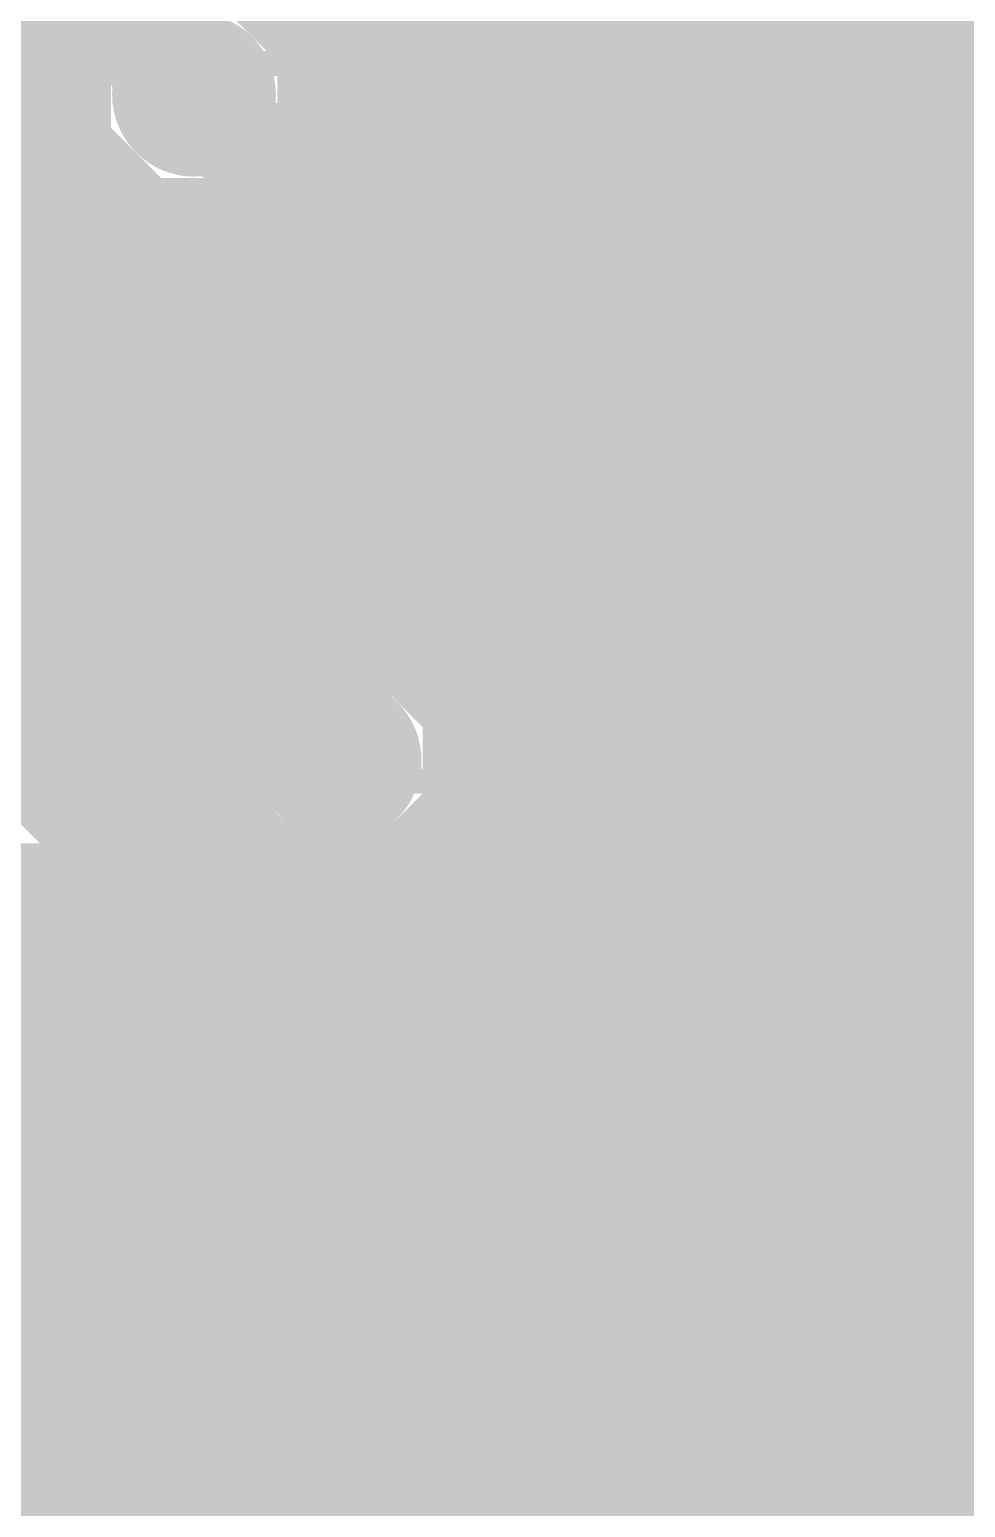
# Model space of a CAD drawing. Extents: x -6 to 196, y -52 to 46.
# Drawn here: x 76.21 to 81.93, y 24.01 to 33.04 of the extents above; entities that cross this region are included whole.
import ezdxf

# ---------------------------------------------------------------- set-up
doc = ezdxf.new("R2010")
doc.units = 0
doc.header["$MEASUREMENT"] = 0
doc.layers.get('0').update_dxf_attribs({"linetype": 'CONTINUOUS'})
for name, color, linetype in [('22-304-1_BOT', 7, 'CONTINUOUS'), ('22-304-1_DRD', 7, 'CONTINUOUS'), ('22-304-1_GND', 6, 'CONTINUOUS'), ('22-304-1_IN1', 4, 'CONTINUOUS'), ('22-304-1_SMT', 5, 'CONTINUOUS'), ('22-304-1_SPT', 10, 'CONTINUOUS'), ('22-304-1_SST', 14, 'CONTINUOUS'), ('22-304-1_TOP', 9, 'CONTINUOUS'), ('THRUHOLE_TAP', 13, 'CONTINUOUS')]:
    doc.layers.add(name, color=color, linetype=linetype)

# ---------------------------------------------------------------- blocks, each defined once
blk = doc.blocks.new('ROUND_57')
at = {"const_width": 0.35052}
blk.add_lwpolyline([(-0.17526, 0, 1), (0.17526, 0, 1)], format="xyb", close=True, dxfattribs=at)
blk = doc.blocks.new('ROUND_83')
at = {"const_width": 0.50038}
blk.add_lwpolyline([(-0.25019, 0, 1), (0.25019, 0, 1)], format="xyb", close=True, dxfattribs=at)
blk = doc.blocks.new('ROUND_85')
at = {"const_width": 0.0635}
blk.add_lwpolyline([(-0.03175, 0, 1), (0.03175, 0, 1)], format="xyb", close=True, dxfattribs=at)
blk = doc.blocks.new('RECTANGLE_5')
blk.add_solid([(0.4826, 0.4064), (0.4826, -0.4064), (-0.4826, 0.4064), (-0.4826, -0.4064)])
blk = doc.blocks.new('RECTANGLE_32')
blk.add_solid([(0.635, 0.508), (0.635, -0.508), (-0.635, 0.508), (-0.635, -0.508)])
blk = doc.blocks.new('OBLONG_34')
at = {"const_width": 0.65024}
blk.add_lwpolyline([(0.50038, 0), (-0.50038, 0)], dxfattribs=at)
at = {"const_width": 0.32512}
for points in [[(-0.66294, 0, 1), (-0.33782, 0, 1)], [(0.33782, 0, 1), (0.66294, 0, 1)]]:
    blk.add_lwpolyline(points, format="xyb", close=True, dxfattribs=at)
blk = doc.blocks.new('ROUND_88')
at = {"const_width": 0.10033}
blk.add_lwpolyline([(-0.050164, 0, 1), (0.050164, 0, 1)], format="xyb", close=True, dxfattribs=at)

msp = doc.modelspace()

# ---------------------------------------------------------------- linework, layer by layer
at = {"layer": '22-304-1_BOT'}
for points, const_width in [([(79.5528, 42.8752), (79.5528, 2.95402)], 0.254), ([(79.7814, 42.6466), (79.7814, 2.72542)], 0.254), ([(80.01, 42.418), (80.01, 2.28854)], 0.254), ([(80.2386, 42.1894), (80.2386, -4.064)], 0.254), ([(80.4672, 41.9608), (80.4672, -4.064)], 0.254), ([(80.6958, 41.7322), (80.6958, -4.064)], 0.254), ([(80.9244, 41.5036), (80.9244, -4.064)], 0.254), ([(81.153, 41.275), (81.153, -4.064)], 0.254), ([(81.3816, 41.0464), (81.3816, -4.064)], 0.254), ([(81.6102, 40.8178), (81.6102, -4.064)], 0.254), ([(81.8388, 40.5892), (81.8388, -4.064)], 0.254), ([(79.3242, 38.89502), (79.3242, 3.09626)], 0.254), ([(79.0956, 38.36162), (79.0956, 3.18262)], 0.254), ([(78.867, 37.98824), (78.867, 3.2258)], 0.254), ([(78.6384, 37.69614), (78.6384, 32.11068)], 0.254), ([(78.4098, 37.45738), (78.4098, 32.35706)], 0.254), ([(78.1812, 37.25926), (78.1812, 32.58566)], 0.254), ([(77.9526, 37.09162), (77.9526, 32.81426)], 0.254), ([(77.724, 36.95192), (77.724, 33.08604)], 0.254), ([(76.3524, 36.51504), (76.3524, 29.22016)], 0.254), ([(76.581, 36.54552), (76.581, 32.87268)], 0.254), ([(76.1238, 36.4998), (76.1238, 29.22016)], 0.254), ([(76.62418, 32.9692), (63.6651, 32.9692)], 0.254), ([(89.4588, 32.9692), (77.80528, 32.9692)], 0.254), ([(77.81798, 32.94888), (78.55458, 32.21228)], 0.254), ([(78.105, 28.575), (78.105, 31.75), (77.216, 32.639)], 0.635), ([(76.54798, 32.7406), (21.844, 32.7406)], 0.254), ([(89.6874, 32.7406), (78.02626, 32.7406)], 0.254), ([(76.55052, 32.512), (21.844, 32.512)], 0.254), ([(89.916, 32.512), (78.25486, 32.512)], 0.254), ([(76.581, 32.40532), (76.581, 29.22016)], 0.254), ([(76.63942, 32.2834), (21.844, 32.2834)], 0.254), ([(90.1446, 32.2834), (78.48346, 32.2834)], 0.254), ([(76.8096, 32.09798), (76.8096, 29.22016)], 0.254), ([(76.87564, 32.0548), (21.844, 32.0548)], 0.254), ([(76.90612, 32.03702), (77.45984, 31.4833)], 0.254), ([(90.3732, 32.0548), (78.67142, 32.0548)], 0.254), ([(77.11694, 31.8262), (21.844, 31.8262)], 0.254), ([(77.0382, 31.90494), (77.0382, 29.22016)], 0.254), ([(90.6018, 31.8262), (78.74508, 31.8262)], 0.254), ([(78.75016, 31.75), (78.75016, 28.78074)], 0.254), ([(77.2668, 31.67634), (77.2668, 29.22016)], 0.254), ([(77.34554, 31.5976), (21.844, 31.5976)], 0.254), ([(90.8304, 31.5976), (78.75016, 31.5976)], 0.254), ([(77.45984, 31.4833), (77.45984, 29.22016)], 0.254), ([(77.45984, 31.369), (21.844, 31.369)], 0.254), ([(91.059, 31.369), (78.75016, 31.369)], 0.254), ([(77.45984, 31.1404), (17.145, 31.1404)], 0.254), ([(91.2876, 31.1404), (78.75016, 31.1404)], 0.254), ([(77.45984, 30.9118), (17.145, 30.9118)], 0.254), ([(91.5162, 30.9118), (78.75016, 30.9118)], 0.254), ([(77.45984, 30.6832), (17.145, 30.6832)], 0.254), ([(91.7448, 30.6832), (78.75016, 30.6832)], 0.254), ([(77.45984, 30.4546), (17.145, 30.4546)], 0.254), ([(91.9734, 30.4546), (78.75016, 30.4546)], 0.254), ([(77.45984, 30.226), (17.145, 30.226)], 0.254), ([(92.202, 30.226), (78.75016, 30.226)], 0.254), ([(77.45984, 29.9974), (17.145, 29.9974)], 0.254), ([(92.4306, 29.9974), (78.75016, 29.9974)], 0.254), ([(77.45984, 29.7688), (17.145, 29.7688)], 0.254), ([(92.6592, 29.7688), (78.75016, 29.7688)], 0.254), ([(77.45984, 29.5402), (17.145, 29.5402)], 0.254), ([(92.8878, 29.5402), (78.75016, 29.5402)], 0.254), ([(77.45984, 29.3116), (17.145, 29.3116)], 0.254), ([(93.1164, 29.3116), (78.75016, 29.3116)], 0.254), ([(77.45984, 29.22016), (73.35774, 29.22016)], 0.254), ([(77.45984, 29.22016), (73.35774, 29.22016)], 0.254), ([(93.345, 29.083), (78.75016, 29.083)], 0.254), ([(93.5736, 28.8544), (78.75016, 28.8544)], 0.254), ([(78.105, 28.575), (73.152, 28.575), (62.357, 28.575)], 0.635), ([(78.105, 28.575), (73.152, 28.575)], 0.635), ([(93.8022, 28.6258), (78.7781, 28.6258)], 0.254), ([(94.0308, 28.3972), (78.75778, 28.3972)], 0.254), ([(78.6384, 28.15844), (78.6384, 3.22834)], 0.254), ([(94.2594, 28.1686), (78.64602, 28.1686)], 0.254), ([(77.87132, 27.94), (73.38568, 27.94)], 0.254), ([(94.488, 27.94), (78.33868, 27.94)], 0.254), ([(78.4098, 27.97048), (78.4098, 3.19024)], 0.254), ([(77.89926, 27.92984), (73.35774, 27.92984)], 0.254), ([(77.89926, 27.92984), (73.35774, 27.92984)], 0.254), ([(76.1238, 27.92984), (76.1238, 3.22834)], 0.254), ([(76.3524, 27.92984), (76.3524, 3.22326)], 0.254), ([(76.581, 27.92984), (76.581, 3.175)], 0.254), ([(76.8096, 27.92984), (76.8096, 3.08356)], 0.254), ([(77.0382, 27.92984), (77.0382, 2.9337)], 0.254), ([(77.2668, 27.92984), (77.2668, 2.6924)], 0.254), ([(77.4954, 27.92984), (77.4954, 2.36474)], 0.254), ([(77.724, 27.92984), (77.724, 2.75844)], 0.254), ([(77.9526, 27.9146), (77.9526, 2.9718)], 0.254), ([(78.1812, 27.9019), (78.1812, 3.10896)], 0.254), ([(94.7166, 27.7114), (56.5785, 27.7114)], 0.254), ([(94.9452, 27.4828), (56.73852, 27.4828)], 0.254), ([(95.1738, 27.2542), (56.8198, 27.2542)], 0.254), ([(95.4024, 27.0256), (56.84012, 27.0256)], 0.254), ([(95.631, 26.797), (56.8071, 26.797)], 0.254), ([(95.8596, 26.5684), (56.71058, 26.5684)], 0.254), ([(96.0882, 26.3398), (56.5277, 26.3398)], 0.254), ([(96.3168, 26.1112), (56.52516, 26.1112)], 0.254), ([(96.5454, 25.8826), (74.76744, 25.8826)], 0.254), ([(96.774, 25.654), (74.92238, 25.654)], 0.254), ([(97.0026, 25.4254), (74.97064, 25.4254)], 0.254), ([(97.2312, 25.1968), (74.94016, 25.1968)], 0.254), ([(97.4598, 24.9682), (74.8157, 24.9682)], 0.254), ([(97.6884, 24.7396), (74.44232, 24.7396)], 0.254), ([(97.917, 24.511), (56.52516, 24.511)], 0.254), ([(98.1456, 24.2824), (56.52516, 24.2824)], 0.254), ([(98.3742, 24.0538), (56.52516, 24.0538)], 0.254)]:
    msp.add_lwpolyline(points, dxfattribs=dict(at, const_width=const_width))
at = {"layer": '22-304-1_BOT', "const_width": 0.254}
for points in [[(77.216, 33.31464, 0.4142136), (76.54036, 32.639)], [(77.81798, 32.94888, 0.2809096), (77.216, 33.31718)], [(76.54036, 32.639, 0.2809092), (76.90612, 32.03702)], [(78.75016, 31.75, 0.1989124), (78.5612, 32.2062)], [(78.78064, 28.575, 0.0773289), (78.7487, 28.78027)], [(78.105, 27.89936, 0.4142136), (78.78064, 28.575)], [(77.89926, 27.92984, 0.0773293), (78.105, 27.89783)]]:
    msp.add_lwpolyline(points, format="xyb", dxfattribs=at)
at = {"layer": '22-304-1_DRD', "const_width": 0.254}
for points in [[(76.962, 33.274), (76.581, 32.893)], [(77.851, 32.893), (77.47, 33.274)], [(76.581, 32.893), (76.581, 32.385)], [(77.851, 32.385), (77.851, 32.893)], [(76.581, 32.385), (76.962, 32.004)], [(77.47, 32.004), (77.851, 32.385)], [(79.629, 32.131), (79.248, 31.75)], [(79.629, 32.131), (79.248, 31.75)], [(80.137, 32.131), (79.629, 32.131)], [(80.137, 32.131), (79.629, 32.131)], [(80.518, 31.75), (80.137, 32.131)], [(80.518, 31.75), (80.137, 32.131)], [(76.962, 32.004), (77.47, 32.004)], [(79.248, 31.75), (79.248, 31.242)], [(79.248, 31.75), (79.248, 31.242)], [(80.518, 31.242), (80.518, 31.75)], [(80.518, 31.242), (80.518, 31.75)], [(79.248, 31.242), (79.629, 30.861)], [(79.248, 31.242), (79.629, 30.861)], [(80.137, 30.861), (80.518, 31.242)], [(80.137, 30.861), (80.518, 31.242)], [(79.629, 30.861), (80.137, 30.861)], [(79.629, 30.861), (80.137, 30.861)], [(77.851, 29.21), (77.47, 28.829)], [(77.851, 29.21), (77.47, 28.829)], [(77.851, 29.21), (77.47, 28.829)], [(78.359, 29.21), (77.851, 29.21)], [(78.359, 29.21), (77.851, 29.21)], [(78.359, 29.21), (77.851, 29.21)], [(78.74, 28.829), (78.359, 29.21)], [(78.74, 28.829), (78.359, 29.21)], [(78.74, 28.829), (78.359, 29.21)], [(77.47, 28.829), (77.47, 28.321)], [(77.47, 28.829), (77.47, 28.321)], [(77.47, 28.829), (77.47, 28.321)], [(78.74, 28.321), (78.74, 28.829)], [(78.74, 28.321), (78.74, 28.829)], [(78.74, 28.321), (78.74, 28.829)], [(77.47, 28.321), (77.851, 27.94)], [(77.47, 28.321), (77.851, 27.94)], [(77.47, 28.321), (77.851, 27.94)], [(78.359, 27.94), (78.74, 28.321)], [(78.359, 27.94), (78.74, 28.321)], [(78.359, 27.94), (78.74, 28.321)], [(77.851, 27.94), (78.359, 27.94)], [(77.851, 27.94), (78.359, 27.94)], [(77.851, 27.94), (78.359, 27.94)]]:
    msp.add_lwpolyline(points, dxfattribs=at)
at = {"layer": '22-304-1_IN1'}
for points, const_width in [([(78.1304, 43.688), (78.1304, 29.25064)], 0.254), ([(78.359, 43.561), (78.359, 29.20238)], 0.254), ([(78.5876, 43.3324), (78.5876, 29.04744)], 0.254), ([(78.8162, 43.1038), (78.8162, 26.035)], 0.254), ([(79.0448, 42.8752), (79.0448, 26.035)], 0.254), ([(79.2734, 42.6466), (79.2734, 31.7881)], 0.254), ([(79.502, 42.418), (79.502, 32.0548)], 0.254), ([(79.7306, 42.1894), (79.7306, 32.15386)], 0.254), ([(79.9592, 41.9608), (79.9592, 32.16656)], 0.254), ([(80.1878, 41.7322), (80.1878, 32.10052)], 0.254), ([(80.4164, 41.5036), (80.4164, 31.91256)], 0.254), ([(80.645, 41.275), (80.645, 26.035)], 0.254), ([(80.8736, 41.0464), (80.8736, 26.035)], 0.254), ([(81.1022, 40.8178), (81.1022, 26.035)], 0.254), ([(81.3308, 40.5892), (81.3308, 26.035)], 0.254), ([(81.5594, 40.3606), (81.5594, 26.035)], 0.254), ([(81.788, 40.132), (81.788, 26.035)], 0.254), ([(82.0166, 39.9034), (82.0166, 26.035)], 0.254), ([(77.9018, 39.69258), (77.9018, 29.22016)], 0.254), ([(77.6732, 39.04488), (77.6732, 33.13684)], 0.254), ([(76.7588, 38.22954), (76.7588, 33.13684)], 0.254), ([(76.5302, 38.14826), (76.5302, 27.9908)], 0.254), ([(76.3016, 38.09746), (76.3016, 28.2194)], 0.254), ([(20.32, 33.655), (20.955, 34.29), (24.892, 34.29), (26.035, 33.147), (48.768, 33.147), (52.451, 29.464), (56.388, 29.464), (58.166, 27.686), (74.676, 27.686), (77.851, 24.511), (96.901, 24.511), (100.584, 20.828), (184.15, 20.828), (185.42, 19.558), (185.42, 3.175), (187.24118, 1.34874), (187.325, 1.34874)], 0.635), ([(14.605, 33.147), (15.621, 32.131), (48.514, 32.131), (52.07, 28.575), (56.007, 28.575), (57.785, 26.797), (74.295, 26.797), (77.47, 23.622), (96.52, 23.622), (100.203, 19.939), (183.769, 19.939), (184.531, 19.177), (184.531, 0.3556)], 0.635), ([(76.74102, 33.1216), (66.07302, 33.1216)], 0.254), ([(82.67446, 33.1216), (77.68844, 33.1216)], 0.254), ([(76.58862, 32.893), (66.06794, 32.893)], 0.254), ([(82.63636, 32.893), (77.84338, 32.893)], 0.254), ([(76.54036, 32.6644), (65.97904, 32.6644)], 0.254), ([(82.67446, 32.6644), (77.89164, 32.6644)], 0.254), ([(76.57084, 32.4358), (65.74536, 32.4358)], 0.254), ([(82.81416, 32.4358), (77.86116, 32.4358)], 0.254), ([(72.263, 32.258), (78.486, 26.035)], 0.254), ([(76.6953, 32.2072), (72.3138, 32.2072)], 0.254), ([(87.249, 32.2072), (77.7367, 32.2072)], 0.254), ([(76.7588, 32.14116), (76.7588, 27.7622)], 0.254), ([(77.6732, 32.14116), (77.6732, 29.0957)], 0.254), ([(76.9874, 32.00146), (76.9874, 27.5336)], 0.254), ([(77.4446, 32.00146), (77.4446, 28.72232)], 0.254), ([(77.06868, 31.9786), (72.5424, 31.9786)], 0.254), ([(77.216, 31.96336), (77.216, 27.305)], 0.254), ([(79.40802, 31.9786), (77.36332, 31.9786)], 0.254), ([(87.249, 31.9786), (80.35544, 31.9786)], 0.254), ([(72.07504, 31.80334), (78.16596, 25.71496)], 0.254), ([(79.25562, 31.75), (72.771, 31.75)], 0.254), ([(87.249, 31.75), (80.51038, 31.75)], 0.254), ([(79.20736, 31.5214), (72.9996, 31.5214)], 0.254), ([(87.249, 31.5214), (80.55864, 31.5214)], 0.254), ([(79.23784, 31.2928), (73.2282, 31.2928)], 0.254), ([(87.249, 31.2928), (80.52816, 31.2928)], 0.254), ([(79.2734, 31.20136), (79.2734, 26.035)], 0.254), ([(79.3623, 31.0642), (73.4568, 31.0642)], 0.254), ([(86.08568, 31.0642), (80.4037, 31.0642)], 0.254), ([(80.4164, 31.07944), (80.4164, 26.035)], 0.254), ([(79.502, 30.9372), (79.502, 26.035)], 0.254), ([(79.73568, 30.8356), (73.6854, 30.8356)], 0.254), ([(79.7306, 30.8356), (79.7306, 26.035)], 0.254), ([(85.7123, 30.8356), (80.03032, 30.8356)], 0.254), ([(80.1878, 30.89148), (80.1878, 26.035)], 0.254), ([(79.9592, 30.8229), (79.9592, 26.035)], 0.254), ([(85.58784, 30.607), (73.914, 30.607)], 0.254), ([(85.55736, 30.3784), (74.1426, 30.3784)], 0.254), ([(85.60562, 30.1498), (74.3712, 30.1498)], 0.254), ([(85.75802, 29.9212), (74.5998, 29.9212)], 0.254), ([(87.249, 29.6926), (74.8284, 29.6926)], 0.254), ([(87.249, 29.464), (75.057, 29.464)], 0.254), ([(77.95768, 29.2354), (75.2856, 29.2354)], 0.254), ([(83.03768, 29.2354), (78.25232, 29.2354)], 0.254), ([(77.5843, 29.0068), (75.5142, 29.0068)], 0.254), ([(82.6643, 29.0068), (78.6257, 29.0068)], 0.254), ([(77.45984, 28.7782), (75.7428, 28.7782)], 0.254), ([(82.53984, 28.7782), (78.75016, 28.7782)], 0.254), ([(77.42936, 28.5496), (75.9714, 28.5496)], 0.254), ([(82.50936, 28.5496), (78.78064, 28.5496)], 0.254), ([(77.4446, 28.42768), (77.4446, 27.0764)], 0.254), ([(77.47762, 28.321), (76.2, 28.321)], 0.254), ([(82.55762, 28.321), (78.73238, 28.321)], 0.254), ([(75.13066, 28.14066), (78.1177, 25.15616)], 0.254), ([(77.63002, 28.0924), (76.4286, 28.0924)], 0.254), ([(77.6732, 28.0543), (77.6732, 26.8478)], 0.254), ([(82.71002, 28.0924), (78.57744, 28.0924)], 0.254), ([(78.5876, 28.10002), (78.5876, 26.035)], 0.254), ([(78.359, 27.94762), (78.359, 26.162)], 0.254), ([(84.74964, 27.8638), (76.6572, 27.8638)], 0.254), ([(77.9018, 27.92984), (77.9018, 26.6192)], 0.254), ([(78.1304, 27.89936), (78.1304, 26.3906)], 0.254), ([(76.16698, 27.7114), (75.56246, 27.7114)], 0.254), ([(76.3016, 27.57678), (76.3016, 26.97226)], 0.254), ([(87.249, 27.6352), (76.8858, 27.6352)], 0.254), ([(76.39558, 27.4828), (75.79106, 27.4828)], 0.254), ([(87.249, 27.4066), (77.1144, 27.4066)], 0.254), ([(76.5302, 27.34818), (76.5302, 26.74366)], 0.254), ([(76.62418, 27.2542), (76.01966, 27.2542)], 0.254), ([(87.249, 27.178), (77.343, 27.178)], 0.254), ([(76.7588, 27.11958), (76.7588, 26.51506)], 0.254), ([(76.85278, 27.0256), (76.24826, 27.0256)], 0.254), ([(87.249, 26.9494), (77.5716, 26.9494)], 0.254), ([(76.9874, 26.89098), (76.9874, 26.28646)], 0.254), ([(77.08138, 26.797), (76.47686, 26.797)], 0.254), ([(87.249, 26.7208), (77.8002, 26.7208)], 0.254), ([(77.216, 26.66238), (77.216, 26.05786)], 0.254), ([(77.30998, 26.5684), (76.70546, 26.5684)], 0.254), ([(87.249, 26.4922), (78.0288, 26.4922)], 0.254), ([(77.4446, 26.43378), (77.4446, 25.82926)], 0.254), ([(77.53858, 26.3398), (76.93406, 26.3398)], 0.254), ([(87.249, 26.2636), (78.2574, 26.2636)], 0.254), ([(77.6732, 26.20518), (77.6732, 25.60066)], 0.254), ([(77.76718, 26.1112), (77.16266, 26.1112)], 0.254), ([(77.9018, 25.97658), (77.9018, 25.37206)], 0.254), ([(87.249, 26.035), (78.486, 26.035)], 0.254), ([(77.99578, 25.8826), (77.39126, 25.8826)], 0.254), ([(78.1304, 25.74798), (78.1304, 25.15616)], 0.254), ([(78.23962, 25.654), (77.61986, 25.654)], 0.254), ([(78.359, 25.59812), (78.359, 25.15616)], 0.254), ([(87.249, 25.58034), (78.486, 25.58034)], 0.254), ([(78.5876, 25.58034), (78.5876, 25.15616)], 0.254), ([(78.8162, 25.58034), (78.8162, 25.15616)], 0.254), ([(79.0448, 25.58034), (79.0448, 25.15616)], 0.254), ([(79.2734, 25.58034), (79.2734, 25.15616)], 0.254), ([(79.502, 25.58034), (79.502, 25.15616)], 0.254), ([(79.7306, 25.58034), (79.7306, 25.15616)], 0.254), ([(79.9592, 25.58034), (79.9592, 25.15616)], 0.254), ([(80.1878, 25.58034), (80.1878, 25.15616)], 0.254), ([(80.4164, 25.58034), (80.4164, 25.15616)], 0.254), ([(80.645, 25.58034), (80.645, 25.15616)], 0.254), ([(80.8736, 25.58034), (80.8736, 25.15616)], 0.254), ([(81.1022, 25.58034), (81.1022, 25.15616)], 0.254), ([(81.3308, 25.58034), (81.3308, 25.15616)], 0.254), ([(81.5594, 25.58034), (81.5594, 25.15616)], 0.254), ([(81.788, 25.58034), (81.788, 25.15616)], 0.254), ([(82.0166, 25.58034), (82.0166, 25.15616)], 0.254), ([(96.3676, 25.4254), (77.84846, 25.4254)], 0.254), ([(96.5962, 25.1968), (78.07706, 25.1968)], 0.254), ([(96.63684, 25.15616), (78.1177, 25.15616)], 0.254)]:
    msp.add_lwpolyline(points, dxfattribs=dict(at, const_width=const_width))
at = {"layer": '22-304-1_IN1', "const_width": 0.254}
for points in [[(77.216, 33.31464, 0.4142136), (76.54036, 32.639)], [(77.89164, 32.639, 0.4142136), (77.216, 33.31464)], [(76.54036, 32.639, 0.4142136), (77.216, 31.96336)], [(77.216, 31.96336, 0.4142136), (77.89164, 32.639)], [(79.883, 32.17164, 0.4142136), (79.20736, 31.496)], [(80.55864, 31.496, 0.4142136), (79.883, 32.17164)], [(79.20736, 31.496, 0.4142136), (79.883, 30.82036)], [(79.883, 30.82036, 0.4142136), (80.55864, 31.496)], [(78.105, 29.25064, 0.4142136), (77.42936, 28.575)], [(78.78064, 28.575, 0.4142136), (78.105, 29.25064)], [(77.42936, 28.575, 0.4142136), (78.105, 27.89936)], [(78.105, 27.89936, 0.4142136), (78.78064, 28.575)], [(78.16596, 25.71496, 0.1989124), (78.486, 25.5824)]]:
    msp.add_lwpolyline(points, format="xyb", dxfattribs=at)
at = {"layer": '22-304-1_SST', "const_width": 0.1524}
for points in [[(77.2795, 35.7505), (77.2795, 32.8295), (78.9178, 32.8295), (78.9178, 35.7505), (77.2795, 35.7505)], [(82.1055, 32.8295), (82.1055, 35.7505), (80.4672, 35.7505), (80.4672, 32.8295), (82.1055, 32.8295)], [(82.296, 28.448), (82.296, 32.512), (77.724, 32.512), (77.724, 30.734), (77.978, 30.48), (77.724, 30.226), (77.724, 28.448), (82.296, 28.448)], [(77.2795, 28.1305), (77.2795, 25.2095), (78.9178, 25.2095), (78.9178, 28.1305), (77.2795, 28.1305)], [(79.35214, 28.10002), (79.18196, 28.0416), (79.18196, 27.80538), (79.35214, 27.74442), (79.51978, 27.62758), (80.02778, 27.62758), (80.19796, 27.686), (80.19796, 28.0416), (80.02778, 28.10002), (79.35214, 28.10002)], [(80.4545, 28.1305), (80.4545, 25.2095), (82.0928, 25.2095), (82.0928, 28.1305), (80.4545, 28.1305)], [(79.51978, 27.8638), (79.18196, 27.62758)], [(79.18196, 26.90622), (79.18196, 27.14498)], [(79.18196, 27.0256), (80.19796, 27.0256), (80.02778, 27.14498)], [(78.0034, 24.69134), (78.0034, 24.33574), (78.17358, 24.21636), (78.34376, 24.21636), (78.5114, 24.33574), (78.5114, 24.69134), (77.4954, 24.69134)], [(81.3054, 24.69134), (81.3054, 24.33574), (81.47558, 24.21636), (81.64576, 24.21636), (81.8134, 24.33574), (81.8134, 24.69134), (80.7974, 24.69134)], [(78.0034, 24.39416), (77.4954, 24.21636)], [(81.3054, 24.39416), (80.7974, 24.21636)]]:
    msp.add_lwpolyline(points, dxfattribs=at)
at = {"layer": '22-304-1_TOP'}
for points, const_width in [([(75.565, 31.115), (77.216, 31.115), (78.74, 32.639), (82.042, 32.639), (83.693, 34.29), (86.106, 34.29), (100.203, 20.193), (125.73, 20.193), (127, 18.923), (127, 18.796)], 0.2032), ([(77.216, 32.639), (76.2, 33.655), (75.565, 33.655)], 0.635), ([(78.9178, 32.20974), (78.02118, 31.31566)], 0.254), ([(80.19034, 32.1818), (78.88732, 32.1818)], 0.254), ([(80.19034, 32.20974), (78.9178, 32.20974)], 0.254), ([(78.9686, 32.20974), (78.9686, 31.31566)], 0.254), ([(79.1972, 32.20974), (79.1972, 31.31566)], 0.254), ([(79.4258, 32.20974), (79.4258, 31.31566)], 0.254), ([(79.6544, 32.20974), (79.6544, 31.31566)], 0.254), ([(79.883, 32.20974), (79.883, 28.02636)], 0.254), ([(80.1116, 32.20974), (80.1116, 28.02636)], 0.254), ([(80.19034, 32.20974), (80.19034, 30.66034)], 0.254), ([(78.74, 32.03194), (78.74, 31.31566)], 0.254), ([(80.19034, 31.9532), (78.65872, 31.9532)], 0.254), ([(78.5114, 31.80334), (78.5114, 31.31566)], 0.254), ([(80.19034, 31.7246), (78.43012, 31.7246)], 0.254), ([(78.2828, 31.57474), (78.2828, 31.31566)], 0.254), ([(80.19034, 31.496), (78.20152, 31.496)], 0.254), ([(79.883, 31.496), (81.153, 31.496)], 0.2032), ([(79.883, 31.496), (81.153, 31.496)], 0.2032), ([(80.19034, 31.496), (81.153, 31.496)], 0.254), ([(82.11566, 31.496), (81.153, 31.496)], 0.254), ([(81.153, 30.66034), (81.153, 31.496)], 0.254), ([(79.82966, 31.31566), (78.02118, 31.31566)], 0.254), ([(78.0542, 31.34614), (78.0542, 31.31566)], 0.254), ([(79.82966, 31.31566), (79.82966, 29.64434)], 0.254), ([(77.90434, 31.19882), (77.52334, 30.81528)], 0.254), ([(77.90434, 31.19882), (77.90434, 30.2514)], 0.254), ([(80.19034, 31.2674), (79.82966, 31.2674)], 0.254), ([(77.8256, 31.11754), (77.8256, 30.17012)], 0.254), ([(77.90434, 31.0388), (77.74432, 31.0388)], 0.254), ([(80.19034, 31.0388), (79.82966, 31.0388)], 0.254), ([(77.597, 30.88894), (77.597, 29.94152)], 0.254), ([(77.90434, 30.8102), (77.51572, 30.8102)], 0.254), ([(80.19034, 30.8102), (79.82966, 30.8102)], 0.254), ([(77.216, 30.68574), (76.5556, 30.68574)], 0.254), ([(76.6826, 30.68574), (76.6826, 29.02712)], 0.254), ([(76.9112, 30.68574), (76.9112, 29.25572)], 0.254), ([(77.1398, 30.68574), (77.1398, 29.48432)], 0.254), ([(77.3684, 30.71368), (77.3684, 29.71292)], 0.254), ([(82.11566, 30.66034), (80.19034, 30.66034)], 0.254), ([(80.3402, 30.66034), (80.3402, 30.29966)], 0.254), ([(80.5688, 30.66034), (80.5688, 30.29966)], 0.254), ([(80.7974, 30.66034), (80.7974, 30.29966)], 0.254), ([(81.026, 30.66034), (81.026, 30.29966)], 0.254), ([(81.2546, 30.66034), (81.2546, 30.29966)], 0.254), ([(81.4832, 30.66034), (81.4832, 30.29966)], 0.254), ([(81.7118, 30.66034), (81.7118, 30.29966)], 0.254), ([(82.29854, 30.70606), (81.8896, 30.29966)], 0.254), ([(81.9404, 30.66034), (81.9404, 30.34792)], 0.254), ([(77.90434, 30.5816), (76.43876, 30.5816)], 0.254), ([(76.454, 30.59176), (76.454, 29.35224)], 0.254), ([(82.17154, 30.5816), (79.82966, 30.5816)], 0.254), ([(76.2254, 30.48254), (76.2254, 29.35224)], 0.254), ([(75.5396, 28.575), (76.835, 28.575), (78.74, 30.48), (78.867, 30.48)], 0.2032), ([(81.153, 29.464), (81.661, 29.464), (82.6008, 30.4038), (83.185, 30.4038)], 0.2032), ([(77.90434, 30.353), (73.58126, 30.353)], 0.254), ([(81.94294, 30.353), (79.82966, 30.353)], 0.254), ([(80.19034, 30.29966), (80.19034, 28.62834)], 0.254), ([(81.8896, 30.29966), (80.19034, 30.29966)], 0.254), ([(77.90434, 30.2514), (76.6572, 29.00426)], 0.254), ([(77.77734, 30.1244), (73.58126, 30.1244)], 0.254), ([(80.19034, 30.1244), (79.82966, 30.1244)], 0.254), ([(77.54874, 29.8958), (73.58126, 29.8958)], 0.254), ([(80.19034, 29.8958), (79.82966, 29.8958)], 0.254), ([(77.32014, 29.6672), (73.58126, 29.6672)], 0.254), ([(80.19034, 29.6672), (79.82966, 29.6672)], 0.254), ([(78.5114, 29.64434), (78.1177, 29.25064)], 0.254), ([(79.82966, 29.64434), (78.5114, 29.64434)], 0.254), ([(78.5114, 29.64434), (78.5114, 29.11602)], 0.254), ([(78.74, 29.64434), (78.74, 28.80868)], 0.254), ([(78.9686, 29.64434), (78.9686, 28.02636)], 0.254), ([(79.1972, 29.64434), (79.1972, 28.02636)], 0.254), ([(79.4258, 29.64434), (79.4258, 28.02636)], 0.254), ([(79.6544, 29.64434), (79.6544, 28.02636)], 0.254), ([(77.09154, 29.4386), (73.58126, 29.4386)], 0.254), ([(78.2828, 29.41574), (78.2828, 29.22778)], 0.254), ([(80.19034, 29.4386), (78.30312, 29.4386)], 0.254), ([(76.5175, 29.35224), (74.56424, 29.35224)], 0.254), ([(76.5175, 29.35224), (76.5175, 29.00426)], 0.254), ([(76.86294, 29.21), (76.5175, 29.21)], 0.254), ([(80.19034, 29.21), (78.33868, 29.21)], 0.254), ([(76.6572, 29.00426), (76.5175, 29.00426)], 0.254), ([(80.19034, 28.9814), (78.64602, 28.9814)], 0.254), ([(78.105, 27.3812), (78.105, 28.575)], 0.635), ([(78.105, 27.3812), (78.105, 28.575)], 0.635), ([(78.105, 27.3812), (78.105, 28.575)], 0.635), ([(80.19034, 28.7528), (78.75778, 28.7528)], 0.254), ([(82.11566, 28.62834), (80.19034, 28.62834)], 0.254), ([(80.3402, 28.62834), (80.3402, 28.02636)], 0.254), ([(80.5688, 28.62834), (80.5688, 28.11526)], 0.254), ([(80.7974, 28.62834), (80.7974, 28.11526)], 0.254), ([(81.026, 28.62834), (81.026, 28.11526)], 0.254), ([(81.2546, 28.62834), (81.2546, 28.11526)], 0.254), ([(81.4832, 28.62834), (81.4832, 28.11526)], 0.254), ([(81.7118, 28.62834), (81.7118, 28.11526)], 0.254), ([(81.9404, 28.62834), (81.9404, 28.11526)], 0.254), ([(90.62974, 28.5242), (78.7781, 28.5242)], 0.254), ([(78.74, 28.34132), (78.74, 28.11526)], 0.254), ([(78.75016, 28.36926), (78.75016, 28.11526)], 0.254), ([(78.75016, 28.36926), (78.75016, 28.11526)], 0.254), ([(78.75016, 28.36926), (78.75016, 28.11526)], 0.254), ([(90.85834, 28.2956), (78.75016, 28.2956)], 0.254), ([(78.91526, 28.11526), (78.75016, 28.11526)], 0.254), ([(78.91526, 28.11526), (78.91526, 28.02636)], 0.254), ([(80.46974, 28.067), (78.91526, 28.067)], 0.254), ([(80.46974, 28.02636), (78.91526, 28.02636)], 0.254), ([(82.09026, 28.11526), (80.46974, 28.11526)], 0.254), ([(80.46974, 28.11526), (80.46974, 28.02636)], 0.254), ([(81.28, 27.3812), (78.105, 27.3812)], 0.635), ([(78.105, 25.9588), (77.5462, 25.9588), (76.2, 27.305), (75.5396, 27.305)], 0.2032), ([(78.91526, 26.73604), (78.91526, 26.69286)], 0.254), ([(80.46974, 26.73604), (78.91526, 26.73604)], 0.254), ([(80.46974, 26.6954), (78.91526, 26.6954)], 0.254), ([(78.91526, 26.69286), (78.91526, 26.64714)], 0.254), ([(78.9686, 26.73604), (78.9686, 24.55926)], 0.254), ([(79.1972, 26.73604), (79.1972, 24.55926)], 0.254), ([(79.4258, 26.73604), (79.4258, 24.55926)], 0.254), ([(79.6544, 26.73604), (79.6544, 24.55926)], 0.254), ([(79.883, 26.73604), (79.883, 24.55926)], 0.254), ([(80.1116, 26.73604), (80.1116, 24.55926)], 0.254), ([(80.3402, 26.73604), (80.3402, 24.55926)], 0.254), ([(80.46974, 26.73604), (80.46974, 26.69286)], 0.254), ([(80.46974, 26.69286), (80.46974, 26.64714)], 0.254), ([(78.91526, 26.64714), (78.91526, 25.22474)], 0.254), ([(80.46974, 26.64714), (80.46974, 25.22474)], 0.254), ([(85.09, 25.9588), (84.9122, 25.9588), (84.201, 26.67), (82.042, 26.67), (81.3308, 25.9588), (81.28, 25.9588)], 0.2032), ([(76.37018, 26.52776), (74.56424, 26.52776)], 0.254), ([(76.2254, 26.52776), (76.2254, 26.17724)], 0.254), ([(76.37018, 26.52776), (77.23886, 25.66162)], 0.254), ([(76.43114, 26.4668), (71.16826, 26.4668)], 0.254), ([(76.454, 26.44394), (76.454, 26.17724)], 0.254), ([(80.46974, 26.4668), (78.91526, 26.4668)], 0.254), ([(76.65974, 26.2382), (71.16826, 26.2382)], 0.254), ([(80.46974, 26.2382), (78.91526, 26.2382)], 0.254), ([(76.51496, 26.17724), (74.56424, 26.17724), (74.56424, 26.01976)], 0.254), ([(76.51496, 26.17724), (76.51496, 24.90724)], 0.254), ([(76.6826, 26.21534), (76.6826, 24.55926)], 0.254), ([(76.88834, 26.0096), (76.51496, 26.0096)], 0.254), ([(76.9112, 25.98674), (76.9112, 24.55926)], 0.254), ([(80.46974, 26.0096), (78.91526, 26.0096)], 0.254), ([(75.5396, 24.13), (81.28, 24.13), (83.1088, 25.9588), (83.185, 25.9588)], 0.2032), ([(77.11694, 25.781), (76.51496, 25.781)], 0.254), ([(80.46974, 25.781), (78.91526, 25.781)], 0.254), ([(77.1398, 25.75814), (77.1398, 24.55926)], 0.254), ([(77.29474, 25.61082), (77.29474, 25.22474)], 0.254), ([(77.29474, 25.5524), (76.51496, 25.5524)], 0.254), ([(80.46974, 25.5524), (78.91526, 25.5524)], 0.254), ([(77.29474, 25.3238), (76.51496, 25.3238)], 0.254), ([(80.46974, 25.3238), (78.91526, 25.3238)], 0.254), ([(78.91526, 25.22474), (77.29474, 25.22474)], 0.254), ([(77.3684, 25.22474), (77.3684, 24.55926)], 0.254), ([(77.597, 25.22474), (77.597, 24.55926)], 0.254), ([(77.8256, 25.22474), (77.8256, 24.55926)], 0.254), ([(78.0542, 25.22474), (78.0542, 24.55926)], 0.254), ([(78.2828, 25.22474), (78.2828, 24.55926)], 0.254), ([(78.5114, 25.22474), (78.5114, 24.55926)], 0.254), ([(78.74, 25.22474), (78.74, 24.55926)], 0.254), ([(81.77022, 25.22474), (80.46974, 25.22474)], 0.254), ([(80.5688, 25.22474), (80.5688, 24.55926)], 0.254), ([(80.7974, 25.22474), (80.7974, 24.55926)], 0.254), ([(81.026, 25.22474), (81.026, 24.55926)], 0.254), ([(81.77022, 25.22474), (81.1022, 24.55926)], 0.254), ([(81.2546, 25.22474), (81.2546, 24.70912)], 0.254), ([(81.4832, 25.22474), (81.4832, 24.93772)], 0.254), ([(81.7118, 25.22474), (81.7118, 25.16632)], 0.254), ([(81.63814, 25.0952), (76.51496, 25.0952)], 0.254), ([(76.51496, 24.90724), (76.51496, 24.62276)], 0.254), ([(81.40954, 24.8666), (76.51496, 24.8666)], 0.254), ([(81.18094, 24.638), (76.51496, 24.638)], 0.254), ([(76.51496, 24.62276), (76.51496, 24.55926)], 0.254), ([(81.1022, 24.55926), (76.51496, 24.55926)], 0.254)]:
    msp.add_lwpolyline(points, dxfattribs=dict(at, const_width=const_width))
at = {"layer": '22-304-1_TOP', "const_width": 0.254}
for points in [[(77.216, 30.68574, 0.1989115), (77.51953, 30.81147)], [(76.06538, 30.46476, 0.2161751), (76.55458, 30.68663)], [(78.78064, 28.575, 0.4087189), (78.1177, 29.25064)], [(78.75016, 28.36926, 0.0773293), (78.78217, 28.575)], [(77.24394, 25.65654, 0.0399326), (77.29583, 25.61233)], [(77.24394, 25.65654, 0.0399326), (77.29583, 25.61233)]]:
    msp.add_lwpolyline(points, format="xyb", dxfattribs=at)

# ---------------------------------------------------------------- block references
at = {"layer": '22-304-1_BOT'}
for p in [(77.216, 32.639), (79.883, 31.496), (78.105, 28.575)]:
    msp.add_blockref('ROUND_57', p, dxfattribs=at)
at = {"layer": '22-304-1_GND'}
for name, p in [('ROUND_83', (77.216, 32.639)), ('ROUND_85', (79.883, 31.496)), ('ROUND_83', (78.105, 28.575))]:
    msp.add_blockref(name, p, dxfattribs=at)
at = {"layer": '22-304-1_IN1'}
for p in [(77.216, 32.639), (79.883, 31.496), (78.105, 28.575)]:
    msp.add_blockref('ROUND_57', p, dxfattribs=at)
at = {"layer": '22-304-1_SMT'}
for name, p in [('OBLONG_34', (75.565, 32.385)), ('RECTANGLE_32', (81.153, 31.496)), ('OBLONG_34', (75.565, 31.115)), ('RECTANGLE_32', (78.867, 30.48)), ('RECTANGLE_32', (81.153, 29.464)), ('RECTANGLE_5', (78.105, 27.3812)), ('RECTANGLE_5', (81.28, 27.3812)), ('RECTANGLE_5', (78.105, 25.9588)), ('RECTANGLE_5', (81.28, 25.9588))]:
    msp.add_blockref(name, p, dxfattribs=at)
at = {"layer": '22-304-1_SPT'}
for name, p in [('OBLONG_34', (75.565, 32.385)), ('RECTANGLE_32', (81.153, 31.496)), ('OBLONG_34', (75.565, 31.115)), ('RECTANGLE_32', (78.867, 30.48)), ('RECTANGLE_32', (81.153, 29.464)), ('RECTANGLE_5', (78.105, 27.3812)), ('RECTANGLE_5', (81.28, 27.3812)), ('RECTANGLE_5', (78.105, 25.9588)), ('RECTANGLE_5', (81.28, 25.9588))]:
    msp.add_blockref(name, p, dxfattribs=at)
at = {"layer": '22-304-1_TOP'}
for name, p in [('ROUND_57', (77.216, 32.639)), ('OBLONG_34', (75.565, 32.385)), ('RECTANGLE_32', (81.153, 31.496)), ('ROUND_57', (79.883, 31.496)), ('OBLONG_34', (75.565, 31.115)), ('RECTANGLE_32', (78.867, 30.48)), ('RECTANGLE_32', (81.153, 29.464)), ('ROUND_57', (78.105, 28.575)), ('RECTANGLE_5', (78.105, 27.3812)), ('RECTANGLE_5', (81.28, 27.3812)), ('RECTANGLE_5', (78.105, 25.9588)), ('RECTANGLE_5', (81.28, 25.9588))]:
    msp.add_blockref(name, p, dxfattribs=at)
at = {"layer": 'THRUHOLE_TAP'}
for p in [(77.216, 32.639), (79.883, 31.496), (78.105, 28.575)]:
    msp.add_blockref('ROUND_88', p, dxfattribs=at)

doc.saveas('drawing.dxf')
